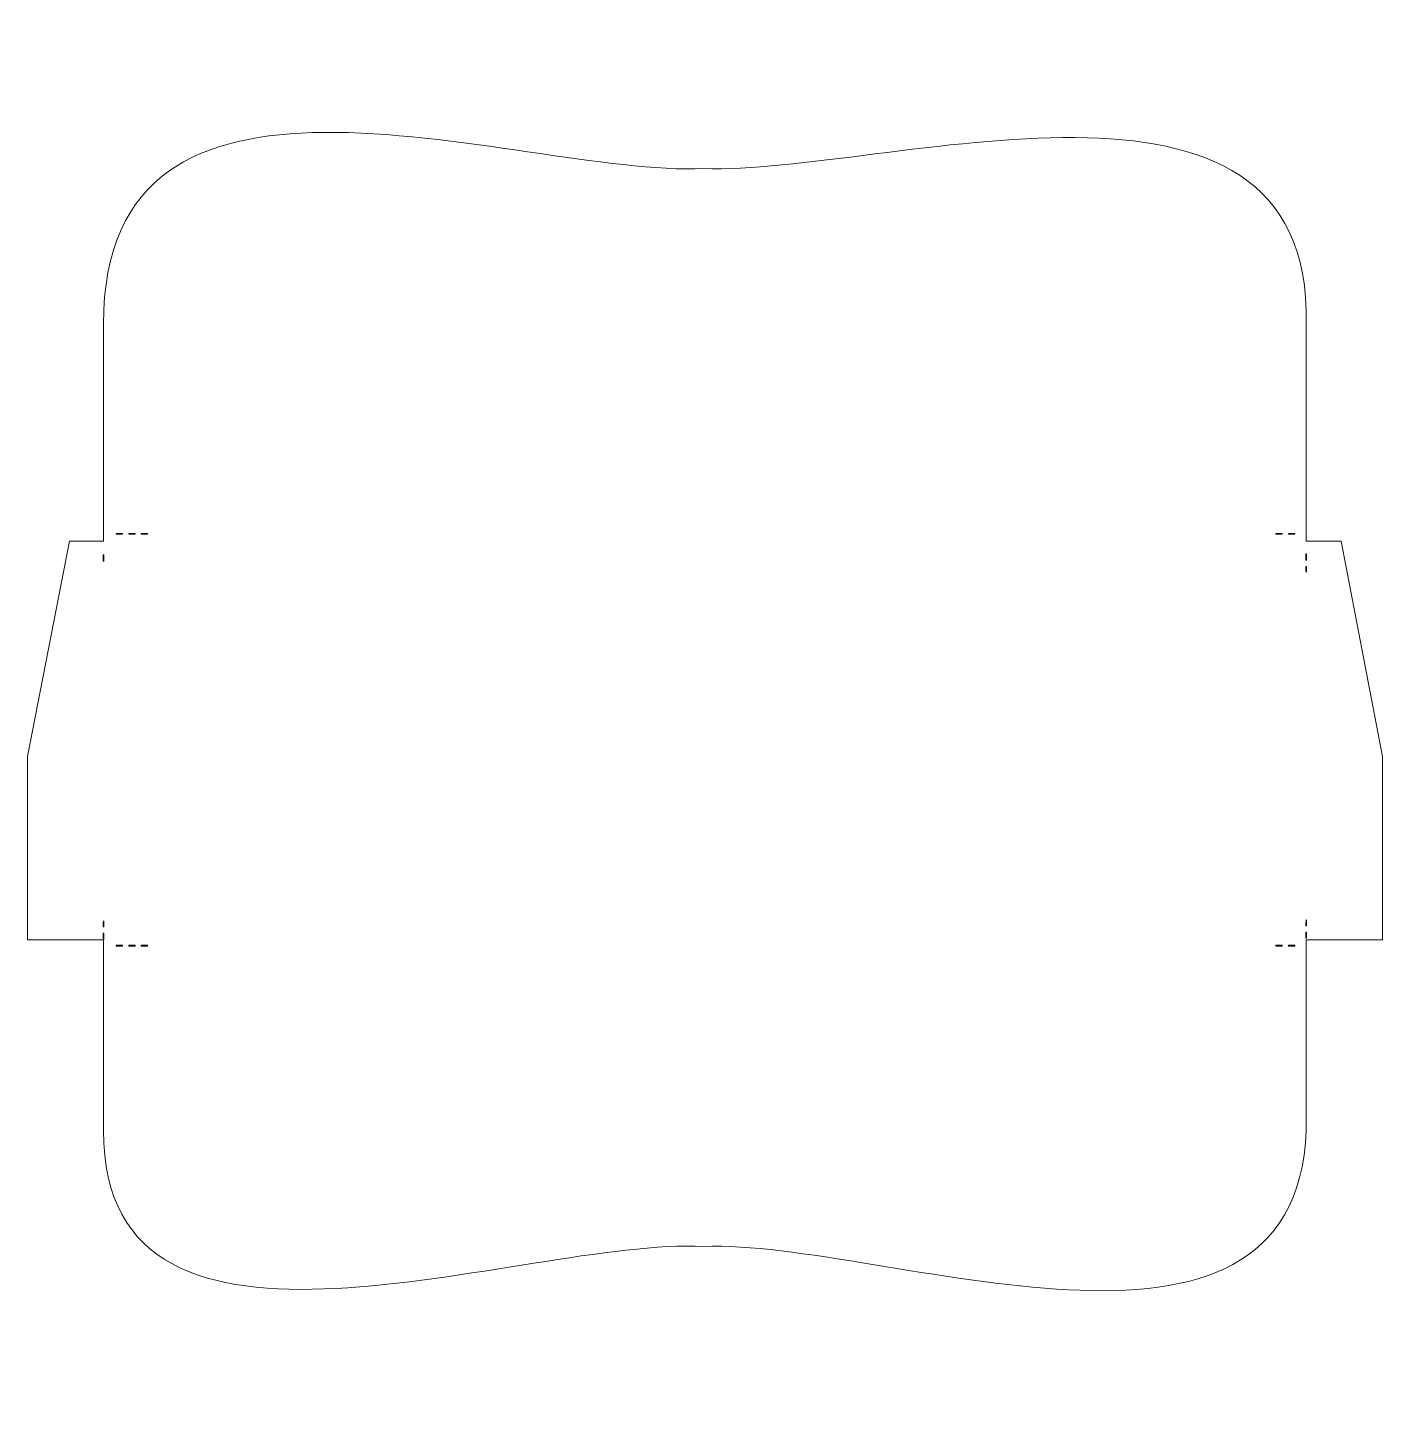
# Model space of a CAD drawing. Header units: centimetres. Extents: x -11.7 to 11.7, y -12 to 11.8.
import ezdxf

# ---------------------------------------------------------------- set-up
doc = ezdxf.new("R2010")
doc.units = ezdxf.units.CM
doc.header["$MEASUREMENT"] = 0
doc.layers.add('Layer 1', color=7, linetype='Continuous')

msp = doc.modelspace()

# ---------------------------------------------------------------- linework, layer by layer
at = {"layer": 'Layer 1', "color": 17, "lineweight": 15}
for points, knots in [([(-6.59665, 10.02418), (-8.70945, 10.00492), (-10.41327, 9.32757), (-10.41327, 6.70779), (-10.41327, 6.70779), (-10.41327, 6.70779), (-10.41327, 3.09871), (-10.41327, 3.09871), (-10.41327, 3.09871), (-10.41327, 3.09871), (-10.41244, 3.09871), (-10.41244, 3.09871), (-10.41244, 3.09871), (-10.41244, 3.09871), (-10.41244, 2.94823), (-10.41244, 2.94823), (-10.41244, 2.94823), (-10.41244, 2.94823), (-11.00197, 2.94823), (-11.00197, 2.94823), (-11.00197, 2.94823), (-11.00197, 2.94823), (-11.72709, -0.77909), (-11.72709, -0.77909), (-11.72709, -0.77909), (-11.72709, -0.77909), (-11.72709, -3.95078), (-11.72709, -3.95078), (-11.72709, -3.95078), (-11.72709, -3.95078), (-10.41244, -3.95078), (-10.41244, -3.95078), (-10.41244, -3.95078), (-10.41244, -3.95078), (-10.41244, -4.06819), (-10.41244, -4.06819), (-10.41244, -4.06819), (-10.41244, -4.06819), (-10.41327, -4.06819), (-10.41327, -4.06819), (-10.41327, -4.06819), (-10.41327, -4.06819), (-10.41327, -7.25394), (-10.41327, -7.25394), (-10.41327, -7.25394), (-10.41327, -12.01996), (-3.15275, -9.10367), (-0.0201, -9.25651), (-0.0201, -9.25651), (3.10439, -9.14312), (10.21155, -12.04416), (10.40944, -7.25394), (10.40944, -7.25394), (10.40944, -7.25394), (10.40944, -4.06819), (10.40944, -4.06819), (10.40944, -4.06819), (10.40944, -4.06819), (10.40861, -4.06819), (10.40861, -4.06819), (10.40861, -4.06819), (10.40861, -4.06819), (10.40861, -3.95078), (10.40861, -3.95078), (10.40861, -3.95078), (10.40861, -3.95078), (11.72739, -3.95078), (11.72739, -3.95078), (11.72739, -3.95078), (11.72739, -3.95078), (11.72739, -0.77909), (11.72739, -0.77909), (11.72739, -0.77909), (11.72739, -0.77909), (11.01467, 2.94823), (11.01467, 2.94823), (11.01467, 2.94823), (11.01467, 2.94823), (10.40861, 2.94823), (10.40861, 2.94823), (10.40861, 2.94823), (10.40861, 2.94823), (10.40861, 3.09871), (10.40861, 3.09871), (10.40861, 3.09871), (10.40861, 3.09871), (10.40944, 3.09871), (10.40944, 3.09871), (10.40944, 3.09871), (10.40944, 3.09871), (10.40944, 6.70779), (10.40944, 6.70779), (10.40944, 6.70779), (10.51393, 11.83818), (3.10439, 9.28488), (-0.0201, 9.39827), (-0.0201, 9.39827), (-1.63537, 9.31947), (-4.34754, 10.04467), (-6.59665, 10.02418)], [0, 0, 0, 0, 0.03846154, 0.03846154, 0.03846154, 0.03846154, 0.07692308, 0.07692308, 0.07692308, 0.07692308, 0.11538462, 0.11538462, 0.11538462, 0.11538462, 0.15384615, 0.15384615, 0.15384615, 0.15384615, 0.19230769, 0.19230769, 0.19230769, 0.19230769, 0.23076923, 0.23076923, 0.23076923, 0.23076923, 0.26923077, 0.26923077, 0.26923077, 0.26923077, 0.30769231, 0.30769231, 0.30769231, 0.30769231, 0.34615385, 0.34615385, 0.34615385, 0.34615385, 0.38461538, 0.38461538, 0.38461538, 0.38461538, 0.42307692, 0.42307692, 0.42307692, 0.42307692, 0.46153846, 0.46153846, 0.46153846, 0.46153846, 0.5, 0.5, 0.5, 0.5, 0.53846154, 0.53846154, 0.53846154, 0.53846154, 0.57692308, 0.57692308, 0.57692308, 0.57692308, 0.61538462, 0.61538462, 0.61538462, 0.61538462, 0.65384615, 0.65384615, 0.65384615, 0.65384615, 0.69230769, 0.69230769, 0.69230769, 0.69230769, 0.73076923, 0.73076923, 0.73076923, 0.73076923, 0.76923077, 0.76923077, 0.76923077, 0.76923077, 0.80769231, 0.80769231, 0.80769231, 0.80769231, 0.84615385, 0.84615385, 0.84615385, 0.84615385, 0.88461538, 0.88461538, 0.88461538, 0.88461538, 0.92307692, 0.92307692, 0.92307692, 0.92307692, 1, 1, 1, 1]), ([(-10.19498, 3.08382), (-10.19498, 3.08382), (-10.08584, 3.08382), (-10.08584, 3.08382), (-10.08584, 3.08382), (-10.08584, 3.08382), (-10.08584, 3.07059), (-10.08584, 3.07059), (-10.08584, 3.07059), (-10.08584, 3.07059), (-10.19498, 3.07059), (-10.19498, 3.07059), (-10.19498, 3.07059), (-10.19498, 3.07059), (-10.19498, 3.08382), (-10.19498, 3.08382)], [0, 0, 0, 0, 0.2, 0.2, 0.2, 0.2, 0.4, 0.4, 0.4, 0.4, 0.6, 0.6, 0.6, 0.6, 1, 1, 1, 1]), ([(-9.9767, 3.08382), (-9.9767, 3.08382), (-9.86756, 3.08382), (-9.86756, 3.08382), (-9.86756, 3.08382), (-9.86756, 3.08382), (-9.86756, 3.07059), (-9.86756, 3.07059), (-9.86756, 3.07059), (-9.86756, 3.07059), (-9.9767, 3.07059), (-9.9767, 3.07059), (-9.9767, 3.07059), (-9.9767, 3.07059), (-9.9767, 3.08382), (-9.9767, 3.08382)], [0, 0, 0, 0, 0.2, 0.2, 0.2, 0.2, 0.4, 0.4, 0.4, 0.4, 0.6, 0.6, 0.6, 0.6, 1, 1, 1, 1]), ([(-9.75842, 3.08382), (-9.75842, 3.08382), (-9.64928, 3.08382), (-9.64928, 3.08382), (-9.64928, 3.08382), (-9.64928, 3.08382), (-9.64928, 3.07059), (-9.64928, 3.07059), (-9.64928, 3.07059), (-9.64928, 3.07059), (-9.75842, 3.07059), (-9.75842, 3.07059), (-9.75842, 3.07059), (-9.75842, 3.07059), (-9.75842, 3.08382), (-9.75842, 3.08382)], [0, 0, 0, 0, 0.2, 0.2, 0.2, 0.2, 0.4, 0.4, 0.4, 0.4, 0.6, 0.6, 0.6, 0.6, 1, 1, 1, 1]), ([(9.88276, 3.08382), (9.88276, 3.08382), (9.9919, 3.08382), (9.9919, 3.08382), (9.9919, 3.08382), (9.9919, 3.08382), (9.9919, 3.07059), (9.9919, 3.07059), (9.9919, 3.07059), (9.9919, 3.07059), (9.88276, 3.07059), (9.88276, 3.07059), (9.88276, 3.07059), (9.88276, 3.07059), (9.88276, 3.08382), (9.88276, 3.08382)], [0, 0, 0, 0, 0.2, 0.2, 0.2, 0.2, 0.4, 0.4, 0.4, 0.4, 0.6, 0.6, 0.6, 0.6, 1, 1, 1, 1]), ([(10.10104, 3.08382), (10.10104, 3.08382), (10.21018, 3.08382), (10.21018, 3.08382), (10.21018, 3.08382), (10.21018, 3.08382), (10.21018, 3.07059), (10.21018, 3.07059), (10.21018, 3.07059), (10.21018, 3.07059), (10.10104, 3.07059), (10.10104, 3.07059), (10.10104, 3.07059), (10.10104, 3.07059), (10.10104, 3.08382), (10.10104, 3.08382)], [0, 0, 0, 0, 0.2, 0.2, 0.2, 0.2, 0.4, 0.4, 0.4, 0.4, 0.6, 0.6, 0.6, 0.6, 1, 1, 1, 1]), ([(-10.41988, 2.71258), (-10.41988, 2.71258), (-10.40582, 2.71258), (-10.40582, 2.71258), (-10.40582, 2.71258), (-10.40582, 2.71258), (-10.40582, 2.60344), (-10.40582, 2.60344), (-10.40582, 2.60344), (-10.40582, 2.60344), (-10.41988, 2.60344), (-10.41988, 2.60344), (-10.41988, 2.60344), (-10.41988, 2.60344), (-10.41988, 2.71258), (-10.41988, 2.71258)], [0, 0, 0, 0, 0.2, 0.2, 0.2, 0.2, 0.4, 0.4, 0.4, 0.4, 0.6, 0.6, 0.6, 0.6, 1, 1, 1, 1]), ([(10.40283, 2.73077), (10.40283, 2.73077), (10.41606, 2.73077), (10.41606, 2.73077), (10.41606, 2.73077), (10.41606, 2.73077), (10.41606, 2.62163), (10.41606, 2.62163), (10.41606, 2.62163), (10.41606, 2.62163), (10.40283, 2.62163), (10.40283, 2.62163), (10.40283, 2.62163), (10.40283, 2.62163), (10.40283, 2.73077), (10.40283, 2.73077)], [0, 0, 0, 0, 0.2, 0.2, 0.2, 0.2, 0.4, 0.4, 0.4, 0.4, 0.6, 0.6, 0.6, 0.6, 1, 1, 1, 1]), ([(10.40283, 2.51249), (10.40283, 2.51249), (10.41606, 2.51249), (10.41606, 2.51249), (10.41606, 2.51249), (10.41606, 2.37773), (10.40147, 2.37773), (10.40283, 2.51249)], [0, 0, 0, 0, 0.33333333, 0.33333333, 0.33333333, 0.33333333, 1, 1, 1, 1]), ([(-10.41244, -3.62419), (-10.40874, -3.62419), (-10.40508, -3.65762), (-10.40583, -3.72506), (-10.40583, -3.72506), (-10.40583, -3.72506), (-10.41989, -3.72506), (-10.41989, -3.72506), (-10.41989, -3.72506), (-10.41989, -3.65762), (-10.41615, -3.62419), (-10.41245, -3.62419), (-10.41245, -3.62419), (-10.41245, -3.62419), (-10.41244, -3.62419), (-10.41244, -3.62419)], [0, 0, 0, 0, 0.2, 0.2, 0.2, 0.2, 0.4, 0.4, 0.4, 0.4, 0.6, 0.6, 0.6, 0.6, 1, 1, 1, 1]), ([(10.41027, -3.606), (10.41375, -3.606), (10.41674, -3.63949), (10.41606, -3.70687), (10.41606, -3.70687), (10.41606, -3.70687), (10.40283, -3.70687), (10.40283, -3.70687), (10.40283, -3.70687), (10.40283, -3.63949), (10.40679, -3.606), (10.41027, -3.606)], [0, 0, 0, 0, 0.25, 0.25, 0.25, 0.25, 0.5, 0.5, 0.5, 0.5, 1, 1, 1, 1]), ([(10.40283, -3.81601), (10.40283, -3.81601), (10.41606, -3.81601), (10.41606, -3.81601), (10.41606, -3.81601), (10.41606, -3.81601), (10.41606, -3.92515), (10.41606, -3.92515), (10.41606, -3.92515), (10.41606, -3.92515), (10.40283, -3.92515), (10.40283, -3.92515), (10.40283, -3.92515), (10.40283, -3.92515), (10.40283, -3.81601), (10.40283, -3.81601)], [0, 0, 0, 0, 0.2, 0.2, 0.2, 0.2, 0.4, 0.4, 0.4, 0.4, 0.6, 0.6, 0.6, 0.6, 1, 1, 1, 1]), ([(-10.41988, -3.8342), (-10.41988, -3.8342), (-10.40582, -3.8342), (-10.40582, -3.8342), (-10.40582, -3.8342), (-10.40582, -3.8342), (-10.40582, -3.94334), (-10.40582, -3.94334), (-10.40582, -3.94334), (-10.40582, -3.94334), (-10.41988, -3.94334), (-10.41988, -3.94334), (-10.41988, -3.94334), (-10.41988, -3.94334), (-10.41988, -3.8342), (-10.41988, -3.8342)], [0, 0, 0, 0, 0.2, 0.2, 0.2, 0.2, 0.4, 0.4, 0.4, 0.4, 0.6, 0.6, 0.6, 0.6, 1, 1, 1, 1]), ([(-10.19498, -4.04587), (-10.19498, -4.04587), (-10.08584, -4.04587), (-10.08584, -4.04587), (-10.08584, -4.04587), (-10.08584, -4.04587), (-10.08584, -4.05993), (-10.08584, -4.05993), (-10.08584, -4.05993), (-10.08584, -4.05993), (-10.19498, -4.05993), (-10.19498, -4.05993), (-10.19498, -4.05993), (-10.19498, -4.05993), (-10.19498, -4.04587), (-10.19498, -4.04587)], [0, 0, 0, 0, 0.2, 0.2, 0.2, 0.2, 0.4, 0.4, 0.4, 0.4, 0.6, 0.6, 0.6, 0.6, 1, 1, 1, 1]), ([(-9.9767, -4.04587), (-9.9767, -4.04587), (-9.86756, -4.04587), (-9.86756, -4.04587), (-9.86756, -4.04587), (-9.86756, -4.04587), (-9.86756, -4.05993), (-9.86756, -4.05993), (-9.86756, -4.05993), (-9.86756, -4.05993), (-9.9767, -4.05993), (-9.9767, -4.05993), (-9.9767, -4.05993), (-9.9767, -4.05993), (-9.9767, -4.04587), (-9.9767, -4.04587)], [0, 0, 0, 0, 0.2, 0.2, 0.2, 0.2, 0.4, 0.4, 0.4, 0.4, 0.6, 0.6, 0.6, 0.6, 1, 1, 1, 1]), ([(-9.75842, -4.04587), (-9.75842, -4.04587), (-9.64928, -4.04587), (-9.64928, -4.04587), (-9.64928, -4.04587), (-9.64928, -4.04587), (-9.64928, -4.05993), (-9.64928, -4.05993), (-9.64928, -4.05993), (-9.64928, -4.05993), (-9.75842, -4.05993), (-9.75842, -4.05993), (-9.75842, -4.05993), (-9.75842, -4.05993), (-9.75842, -4.04587), (-9.75842, -4.04587)], [0, 0, 0, 0, 0.2, 0.2, 0.2, 0.2, 0.4, 0.4, 0.4, 0.4, 0.6, 0.6, 0.6, 0.6, 1, 1, 1, 1]), ([(9.88276, -4.04587), (9.88276, -4.04587), (9.9919, -4.04587), (9.9919, -4.04587), (9.9919, -4.04587), (9.9919, -4.04587), (9.9919, -4.05993), (9.9919, -4.05993), (9.9919, -4.05993), (9.9919, -4.05993), (9.88276, -4.05993), (9.88276, -4.05993), (9.88276, -4.05993), (9.88276, -4.05993), (9.88276, -4.04587), (9.88276, -4.04587)], [0, 0, 0, 0, 0.2, 0.2, 0.2, 0.2, 0.4, 0.4, 0.4, 0.4, 0.6, 0.6, 0.6, 0.6, 1, 1, 1, 1]), ([(10.10104, -4.04587), (10.10104, -4.04587), (10.20935, -4.04587), (10.20935, -4.04587), (10.20935, -4.04587), (10.20935, -4.04587), (10.20935, -4.05993), (10.20935, -4.05993), (10.20935, -4.05993), (10.20935, -4.05993), (10.10104, -4.05993), (10.10104, -4.05993), (10.10104, -4.05993), (10.10104, -4.05993), (10.10104, -4.04587), (10.10104, -4.04587)], [0, 0, 0, 0, 0.2, 0.2, 0.2, 0.2, 0.4, 0.4, 0.4, 0.4, 0.6, 0.6, 0.6, 0.6, 1, 1, 1, 1])]:
    msp.add_open_spline(points, degree=3, knots=knots, dxfattribs=at)

doc.saveas('drawing.dxf')
